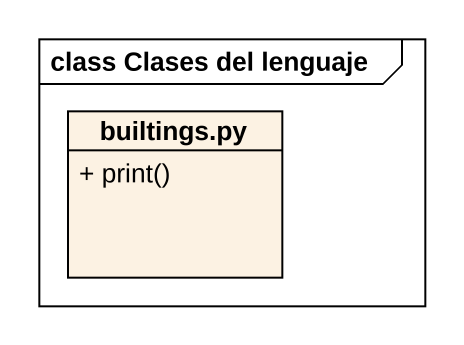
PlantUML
@startuml
mainframe class Clases del lenguaje
hide circle
hide empty members
skinparam classAttributeIconSize 0
class "builtings.py" as builtings_py {
  + print()
}
@enduml
